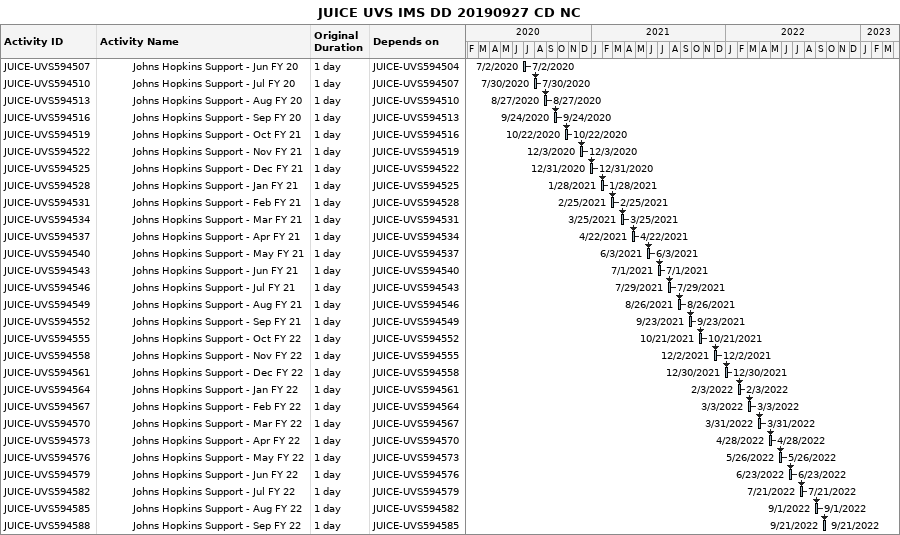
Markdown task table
JUICE UVS IMS DD 20190927 CD NC

| ID | Level | Task | Original duration | Start | Finish | Predecessors |
|---|---|---|---|---|---|---|
| JUICE-UVS594507 | 5 | Johns Hopkins Support - Jun FY 20 | 1d | 2020-07-02 | 2020-07-02 | JUICE-UVS594504 |
| JUICE-UVS594510 | 5 | Johns Hopkins Support - Jul FY 20 | 1d | 2020-07-30 | 2020-07-30 | JUICE-UVS594507 |
| JUICE-UVS594513 | 5 | Johns Hopkins Support - Aug FY 20 | 1d | 2020-08-27 | 2020-08-27 | JUICE-UVS594510 |
| JUICE-UVS594516 | 5 | Johns Hopkins Support - Sep FY 20 | 1d | 2020-09-24 | 2020-09-24 | JUICE-UVS594513 |
| JUICE-UVS594519 | 5 | Johns Hopkins Support - Oct FY 21 | 1d | 2020-10-22 | 2020-10-22 | JUICE-UVS594516 |
| JUICE-UVS594522 | 5 | Johns Hopkins Support - Nov FY 21 | 1d | 2020-12-03 | 2020-12-03 | JUICE-UVS594519 |
| JUICE-UVS594525 | 5 | Johns Hopkins Support - Dec FY 21 | 1d | 2020-12-31 | 2020-12-31 | JUICE-UVS594522 |
| JUICE-UVS594528 | 5 | Johns Hopkins Support - Jan FY 21 | 1d | 2021-01-28 | 2021-01-28 | JUICE-UVS594525 |
| JUICE-UVS594531 | 5 | Johns Hopkins Support - Feb FY 21 | 1d | 2021-02-25 | 2021-02-25 | JUICE-UVS594528 |
| JUICE-UVS594534 | 5 | Johns Hopkins Support - Mar FY 21 | 1d | 2021-03-25 | 2021-03-25 | JUICE-UVS594531 |
| JUICE-UVS594537 | 5 | Johns Hopkins Support - Apr FY 21 | 1d | 2021-04-22 | 2021-04-22 | JUICE-UVS594534 |
| JUICE-UVS594540 | 5 | Johns Hopkins Support - May FY 21 | 1d | 2021-06-03 | 2021-06-03 | JUICE-UVS594537 |
| JUICE-UVS594543 | 5 | Johns Hopkins Support - Jun FY 21 | 1d | 2021-07-01 | 2021-07-01 | JUICE-UVS594540 |
| JUICE-UVS594546 | 5 | Johns Hopkins Support - Jul FY 21 | 1d | 2021-07-29 | 2021-07-29 | JUICE-UVS594543 |
| JUICE-UVS594549 | 5 | Johns Hopkins Support - Aug FY 21 | 1d | 2021-08-26 | 2021-08-26 | JUICE-UVS594546 |
| JUICE-UVS594552 | 5 | Johns Hopkins Support - Sep FY 21 | 1d | 2021-09-23 | 2021-09-23 | JUICE-UVS594549 |
| JUICE-UVS594555 | 5 | Johns Hopkins Support - Oct FY 22 | 1d | 2021-10-21 | 2021-10-21 | JUICE-UVS594552 |
| JUICE-UVS594558 | 5 | Johns Hopkins Support - Nov FY 22 | 1d | 2021-12-02 | 2021-12-02 | JUICE-UVS594555 |
| JUICE-UVS594561 | 5 | Johns Hopkins Support - Dec FY 22 | 1d | 2021-12-30 | 2021-12-30 | JUICE-UVS594558 |
| JUICE-UVS594564 | 5 | Johns Hopkins Support - Jan FY 22 | 1d | 2022-02-03 | 2022-02-03 | JUICE-UVS594561 |
| JUICE-UVS594567 | 5 | Johns Hopkins Support - Feb FY 22 | 1d | 2022-03-03 | 2022-03-03 | JUICE-UVS594564 |
| JUICE-UVS594570 | 5 | Johns Hopkins Support - Mar FY 22 | 1d | 2022-03-31 | 2022-03-31 | JUICE-UVS594567 |
| JUICE-UVS594573 | 5 | Johns Hopkins Support - Apr FY 22 | 1d | 2022-04-28 | 2022-04-28 | JUICE-UVS594570 |
| JUICE-UVS594576 | 5 | Johns Hopkins Support - May FY 22 | 1d | 2022-05-26 | 2022-05-26 | JUICE-UVS594573 |
| JUICE-UVS594579 | 5 | Johns Hopkins Support - Jun FY 22 | 1d | 2022-06-23 | 2022-06-23 | JUICE-UVS594576 |
| JUICE-UVS594582 | 5 | Johns Hopkins Support - Jul FY 22 | 1d | 2022-07-21 | 2022-07-21 | JUICE-UVS594579 |
| JUICE-UVS594585 | 5 | Johns Hopkins Support - Aug FY 22 | 1d | 2022-09-01 | 2022-09-01 | JUICE-UVS594582 |
| JUICE-UVS594588 | 5 | Johns Hopkins Support - Sep FY 22 | 1d | 2022-09-21 | 2022-09-21 | JUICE-UVS594585 |
